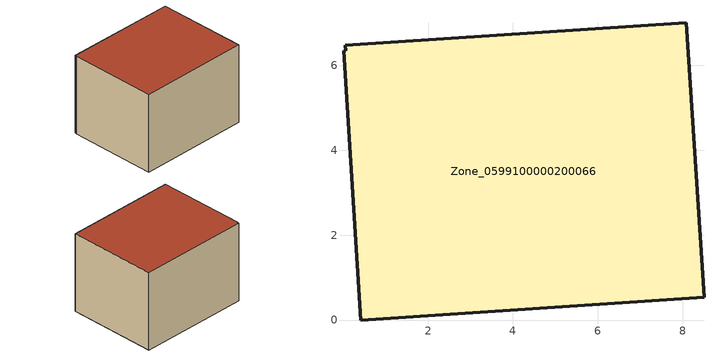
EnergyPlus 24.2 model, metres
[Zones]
Zone_0599100000200066
 floor ground (C_G): 0.05,6.47 8.08,7 8.5,0.54 0.42,0 0.01,6.34 0.06,6.34 z0
 wall outside (C_F): 8.5,0.54 8.08,7 0.05,6.47 0.06,6.34 0.01,6.34 0.42,0 8.5,0.54 z0:5.76
 roof outside (C_R): 8.08,7 0.05,6.47 0.06,6.34 0.01,6.34 0.42,0 8.5,0.54 z5.76
[BUILDING]
Pand.0599100000200066: North Axis=0; Terrain=City; Loads Convergence Tolerance Value=0.04; Temperature Convergence Tolerance Value=0.4; Solar Distribution=FullExterior; Maximum Number of Warmup Days=25; Minimum Number of Warmup Days=1
[Site:Location]
Rotterdam.The.Hague.AP_ZH_NLD Design_Conditions: Latitude=51.96; Longitude=4.45; Time Zone=1; Elevation=-4.5
[SITE:GROUNDTEMPERATURE:BUILDINGSURFACE]
18, 18, 18, 18, 18, 18, 18, 18, 18, 18, 18, 18
[MATERIAL] Thermal Absorptance=0.9; Solar Absorptance=0.7; Visible Absorptance=0.7
Name | Roughness | Thickness | Conductivity | Density | Specific Heat
G.TC.1946-1964 | MediumSmooth | 0.15 | 1 | 540 | 1210
F.TC.1946-1964 | Rough | 0.3 | 0.857143 | 1920 | 840
R.TC.1946-1964 | MediumRough | 0.2 | 0.235294 | 1500 | 1000
[CONSTRUCTION]
C_G: G.TC.1946-1964
C_F: F.TC.1946-1964
C_R: R.TC.1946-1964
[ZONE]
Zone_0599100000200066: Type=1; Multiplier=1; Ceiling Height=Autocalculate; Volume=Autocalculate; Floor Area=autocalculate; Part of Total Floor Area=Yes
[ZONEINFILTRATION:DESIGNFLOWRATE]
Infil_Zone_0599100000200066: Zone or ZoneList or Space or SpaceList=Zone_0599100000200066; Schedule=AlwaysOn; Design Flow Rate Calculation Method=Flow/Area; Flow Rate per Floor Area=0.003; Constant Term Coefficient=1; Temperature Term Coefficient=0; Velocity Term Coefficient=0; Velocity Squared Term Coefficient=0
[HVACTEMPLATE:ZONE:IDEALLOADSAIRSYSTEM]
Zone_0599100000200066: Maximum Heating Supply Air Temperature=50; Minimum Cooling Supply Air Temperature=13; Maximum Heating Supply Air Humidity Ratio=0.0156; Minimum Cooling Supply Air Humidity Ratio=0.0077; Heating Limit=NoLimit; Cooling Limit=NoLimit; Dehumidification Control Type=ConstantSensibleHeatRatio; Cooling Sensible Heat Ratio=0.7; Dehumidification Setpoint=60; Humidification Control Type=None; Humidification Setpoint=30; Outdoor Air Method=None; Outdoor Air Flow Rate per Person=0.00944; Outdoor Air Flow Rate per Zone Floor Area=0; Outdoor Air Flow Rate per Zone=0; Demand Controlled Ventilation Type=None; Outdoor Air Economizer Type=NoEconomizer; Heat Recovery Type=None; Sensible Heat Recovery Effectiveness=0.7; Latent Heat Recovery Effectiveness=0.65
[ZONECONTROL:THERMOSTAT]
ThermostatControl_Zone_0599100000200066: Zone or ZoneList=Zone_0599100000200066; Control Type Schedule=DualSetpointControlType; Control 1=Thermostat_Zone_0599100000200066; Temperature Difference Between Cutout And Setpoint=0
[THERMOSTATSETPOINT:DUALSETPOINT]
Thermostat_Zone_0599100000200066: Heating Setpoint Temperature Schedule=HeatingSetpoint_Zone_0599100000200066; Cooling Setpoint Temperature Schedule=CoolingSetpoint_Zone_0599100000200066
[SCHEDULE:COMPACT]
HeatingSetpoint_Zone_0599100000200066: Through: 12/31, For: AllDays, Until: 24:00, 21
CoolingSetpoint_Zone_0599100000200066: Through: 12/31, For: AllDays, Until: 24:00, 24
DualSetpointControlType: Through: 12/31, For: AllDays, Until: 24:00, 4
AlwaysOn: Through: 12/31, For: AllDays, Until: 24:00, 1
